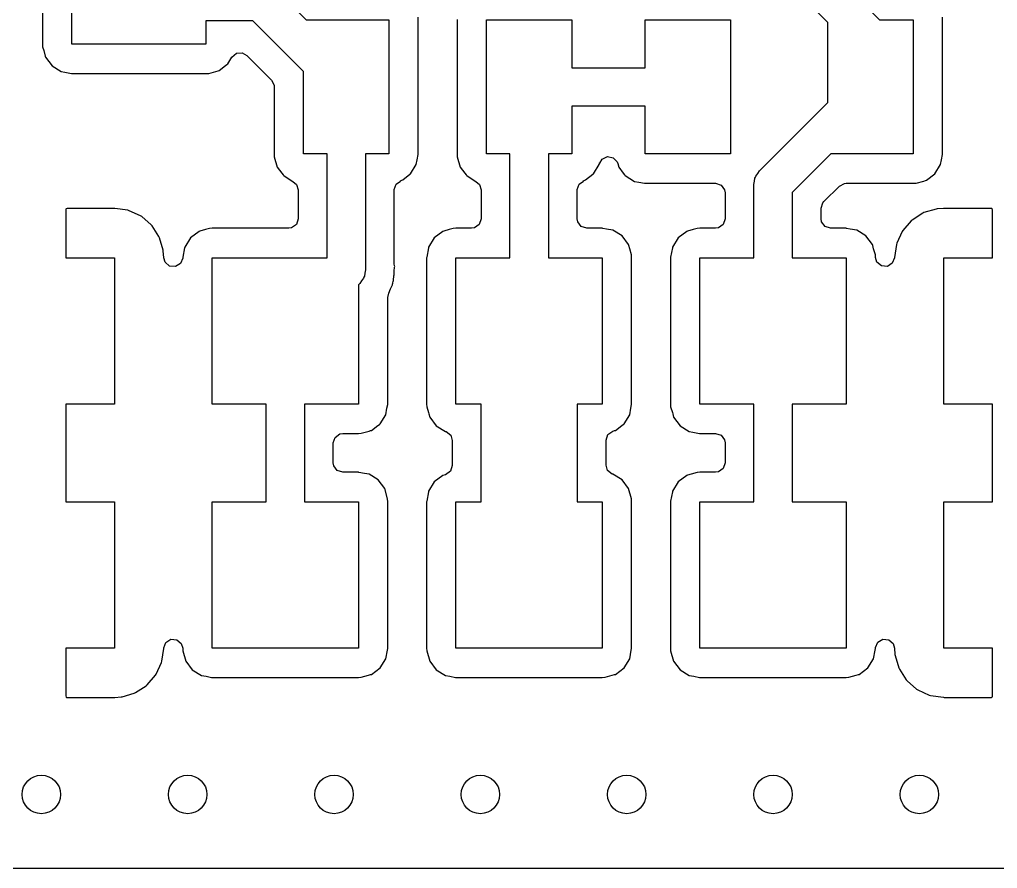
# Model space of a CAD drawing. Extents: x 0.03 to 2.37, y 0.03 to 1.57.
# Drawn here: x 1.5511 to 1.952, y 0.0297 to 0.3776 of the extents above; entities that cross this region are included whole.
import ezdxf

# ---------------------------------------------------------------- set-up
doc = ezdxf.new("R2010")
doc.units = 0
doc.header["$MEASUREMENT"] = 0
doc.layers.add('BLACK', color=7, linetype='CONTINUOUS')

msp = doc.modelspace()

# ---------------------------------------------------------------- linework, layer by layer
at = {"layer": 'BLACK', "linetype": 'CONTINUOUS'}
for p, q in [((1.83557, 0.445568), (1.90364, 0.3775)), ((1.8825, 0.376364), (1.82674, 0.432126)), ((1.56047, 0.4025), (1.56047, 0.3675)), ((1.5725, 0.3675), (1.5725, 0.4025)), ((1.65557, 0.390568), (1.66864, 0.3775)), ((1.64674, 0.377126), (1.6275, 0.377126)), ((1.6275, 0.377126), (1.6275, 0.3675)), ((1.6675, 0.356364), (1.64674, 0.377126)), ((1.66864, 0.3775), (1.7025, 0.3775)), ((1.7025, 0.3775), (1.7025, 0.3225)), ((1.71453, 0.3775), (1.71448, 0.37861)), ((1.71453, 0.3225), (1.71453, 0.3775)), ((1.73051, 0.377677), (1.73047, 0.3775)), ((1.73047, 0.3775), (1.73047, 0.3225)), ((1.7425, 0.3225), (1.7425, 0.3775)), ((1.7425, 0.3775), (1.7775, 0.3775)), ((1.7775, 0.3775), (1.7775, 0.357874)), ((1.8075, 0.357874), (1.8075, 0.3775)), ((1.8075, 0.3775), (1.8425, 0.3775)), ((1.8425, 0.3775), (1.8425, 0.3225)), ((1.90364, 0.3775), (1.9175, 0.3775)), ((1.9175, 0.3775), (1.9175, 0.3225)), ((1.92953, 0.3775), (1.92948, 0.37861)), ((1.92953, 0.3225), (1.92953, 0.3775)), ((1.8825, 0.343636), (1.8825, 0.376364)), ((1.56047, 0.3675), (1.56052, 0.36639)), ((1.56052, 0.36639), (1.56096, 0.364859)), ((1.56096, 0.364859), (1.56162, 0.362553)), ((1.6275, 0.3675), (1.5725, 0.3675)), ((1.56162, 0.362553), (1.56173, 0.362139)), ((1.56173, 0.362139), (1.5644, 0.358612)), ((1.63639, 0.359397), (1.63814, 0.362222)), ((1.63814, 0.362222), (1.63998, 0.363778)), ((1.63998, 0.363778), (1.64238, 0.363956)), ((1.64238, 0.363956), (1.64421, 0.362926)), ((1.64421, 0.362926), (1.65433, 0.352802)), ((1.5644, 0.358612), (1.56816, 0.356285)), ((1.63286, 0.356733), (1.63553, 0.358747)), ((1.63553, 0.358747), (1.6361, 0.359179)), ((1.6361, 0.359179), (1.63639, 0.359397)), ((1.6361, 0.359179), (1.6361, 0.359179)), ((1.7775, 0.357874), (1.8075, 0.357874)), ((1.56816, 0.356285), (1.56966, 0.356004)), ((1.56966, 0.356004), (1.57232, 0.355506)), ((1.57232, 0.355506), (1.57232, 0.355506)), ((1.57232, 0.355506), (1.5725, 0.355472)), ((1.5725, 0.355472), (1.6275, 0.355472)), ((1.6275, 0.355472), (1.62861, 0.355524)), ((1.62861, 0.355524), (1.63154, 0.356358)), ((1.63154, 0.356358), (1.63251, 0.356635)), ((1.63251, 0.356635), (1.63286, 0.356733)), ((1.63251, 0.356635), (1.63251, 0.356635)), ((1.6675, 0.3225), (1.6675, 0.356364)), ((1.65433, 0.352802), (1.65542, 0.350656)), ((1.65542, 0.350656), (1.65547, 0.350046)), ((1.65547, 0.350046), (1.65547, 0.3225)), ((1.8075, 0.342126), (1.7775, 0.342126)), ((1.7775, 0.342126), (1.7775, 0.3225)), ((1.8075, 0.3225), (1.8075, 0.342126)), ((1.85443, 0.315568), (1.8825, 0.343636)), ((1.65547, 0.3225), (1.65552, 0.32139)), ((1.65552, 0.32139), (1.65673, 0.317139)), ((1.67713, 0.3225), (1.6675, 0.3225)), ((1.67713, 0.28), (1.67713, 0.3225)), ((1.7025, 0.3225), (1.69287, 0.3225)), ((1.69287, 0.3225), (1.69287, 0.274986)), ((1.71409, 0.320147), (1.71449, 0.322323)), ((1.71449, 0.322323), (1.71453, 0.3225)), ((1.71449, 0.322323), (1.71449, 0.322323)), ((1.73047, 0.3225), (1.73052, 0.32139)), ((1.73052, 0.32139), (1.73173, 0.317139)), ((1.75213, 0.3225), (1.7425, 0.3225)), ((1.75213, 0.28), (1.75213, 0.3225)), ((1.7775, 0.3225), (1.76787, 0.3225)), ((1.76787, 0.3225), (1.76787, 0.28)), ((1.78989, 0.320375), (1.79206, 0.321408)), ((1.79206, 0.321408), (1.79443, 0.320965)), ((1.79443, 0.320965), (1.79609, 0.319215)), ((1.8425, 0.3225), (1.8075, 0.3225)), ((1.88364, 0.3225), (1.86787, 0.306738)), ((1.9175, 0.3225), (1.88364, 0.3225)), ((1.92909, 0.320147), (1.92949, 0.322323)), ((1.92949, 0.322323), (1.92953, 0.3225)), ((1.92949, 0.322323), (1.92949, 0.322323)), ((1.65673, 0.317139), (1.65861, 0.314652)), ((1.71139, 0.314397), (1.71372, 0.318155)), ((1.71372, 0.318155), (1.71409, 0.320147)), ((1.73173, 0.317139), (1.73361, 0.314652)), ((1.78639, 0.314397), (1.78872, 0.318155)), ((1.78872, 0.318155), (1.78878, 0.31851)), ((1.78878, 0.31851), (1.78891, 0.318847)), ((1.78891, 0.318847), (1.78903, 0.318801)), ((1.78903, 0.318801), (1.78989, 0.320375)), ((1.79609, 0.319215), (1.79631, 0.31861)), ((1.79631, 0.31861), (1.79673, 0.317139)), ((1.79673, 0.317139), (1.79861, 0.314652)), ((1.92639, 0.314397), (1.92872, 0.318155)), ((1.92872, 0.318155), (1.92909, 0.320147)), ((1.65861, 0.314652), (1.65911, 0.31399)), ((1.65911, 0.31399), (1.6594, 0.313612)), ((1.6594, 0.313612), (1.66208, 0.311951)), ((1.70815, 0.311951), (1.7111, 0.314179)), ((1.7111, 0.314179), (1.71139, 0.314397)), ((1.7111, 0.314179), (1.7111, 0.314179)), ((1.73361, 0.314652), (1.73411, 0.31399)), ((1.73411, 0.31399), (1.7344, 0.313612)), ((1.7344, 0.313612), (1.73708, 0.311951)), ((1.78315, 0.311951), (1.7861, 0.314179)), ((1.7861, 0.314179), (1.78639, 0.314397)), ((1.7861, 0.314179), (1.7861, 0.314179)), ((1.79861, 0.314652), (1.79911, 0.31399)), ((1.79911, 0.31399), (1.7994, 0.313612)), ((1.7994, 0.313612), (1.80316, 0.311285)), ((1.85257, 0.312602), (1.85281, 0.312986)), ((1.85281, 0.312986), (1.85291, 0.313427)), ((1.85291, 0.313427), (1.85373, 0.314454)), ((1.85373, 0.314454), (1.85443, 0.315568)), ((1.92286, 0.311733), (1.92639, 0.314397)), ((1.66208, 0.311951), (1.66316, 0.311285)), ((1.66316, 0.311285), (1.66312, 0.311233)), ((1.66312, 0.311233), (1.66467, 0.30997)), ((1.66467, 0.30997), (1.6653, 0.307857)), ((1.7047, 0.307892), (1.70545, 0.310183)), ((1.70545, 0.310183), (1.70722, 0.311419)), ((1.70719, 0.311474), (1.70751, 0.311635)), ((1.70722, 0.311419), (1.70719, 0.311474)), ((1.70751, 0.311635), (1.70786, 0.311733)), ((1.70786, 0.311733), (1.70815, 0.311951)), ((1.70815, 0.311951), (1.70815, 0.311951)), ((1.73708, 0.311951), (1.73816, 0.311285)), ((1.73816, 0.311285), (1.73812, 0.311233)), ((1.73812, 0.311233), (1.73967, 0.30997)), ((1.73967, 0.30997), (1.7403, 0.307857)), ((1.7797, 0.307892), (1.78045, 0.310183)), ((1.78045, 0.310183), (1.78222, 0.311419)), ((1.78219, 0.311474), (1.78251, 0.311635)), ((1.78222, 0.311419), (1.78219, 0.311474)), ((1.78251, 0.311635), (1.78286, 0.311733)), ((1.78286, 0.311733), (1.78315, 0.311951)), ((1.78315, 0.311951), (1.78315, 0.311951)), ((1.80316, 0.311285), (1.80503, 0.310934)), ((1.80503, 0.310934), (1.80732, 0.310506)), ((1.80732, 0.310506), (1.80732, 0.310506)), ((1.80732, 0.310506), (1.8075, 0.310472)), ((1.8075, 0.310472), (1.8364, 0.310472)), ((1.8364, 0.310472), (1.83869, 0.309728)), ((1.83869, 0.309728), (1.8401, 0.307779)), ((1.85213, 0.310014), (1.85242, 0.311296)), ((1.85213, 0.28), (1.85213, 0.310014)), ((1.85242, 0.311296), (1.85257, 0.312602)), ((1.88085, 0.30298), (1.8872, 0.309331)), ((1.8872, 0.309331), (1.88934, 0.310424)), ((1.88934, 0.310424), (1.88995, 0.310472)), ((1.88995, 0.310472), (1.9175, 0.310472)), ((1.9175, 0.310472), (1.91861, 0.310524)), ((1.91861, 0.310524), (1.92176, 0.311419)), ((1.92176, 0.311419), (1.92251, 0.311635)), ((1.92251, 0.311635), (1.92286, 0.311733)), ((1.92251, 0.311635), (1.92251, 0.311635)), ((1.6653, 0.307857), (1.6653, 0.295925)), ((1.7047, 0.277471), (1.7047, 0.307892)), ((1.7403, 0.307857), (1.7403, 0.295925)), ((1.7797, 0.295925), (1.7797, 0.307892)), ((1.8401, 0.307779), (1.8403, 0.306575)), ((1.8403, 0.306575), (1.8403, 0.295925)), ((1.86787, 0.306738), (1.86787, 0.28)), ((1.8797, 0.300224), (1.88045, 0.302515)), ((1.88045, 0.302515), (1.88085, 0.30298)), ((1.57012, 0.300035), (1.57, 0.299872)), ((1.57, 0.299872), (1.57, 0.28)), ((1.57062, 0.300197), (1.57012, 0.300035)), ((1.58986, 0.300197), (1.57062, 0.300197)), ((1.59014, 0.300177), (1.58986, 0.300197)), ((1.59541, 0.299418), (1.59014, 0.300177)), ((1.59594, 0.299263), (1.59541, 0.299418)), ((1.60067, 0.297106), (1.59594, 0.299263)), ((1.60113, 0.296808), (1.60067, 0.297106)), ((1.60505, 0.293409), (1.60113, 0.296808)), ((1.8797, 0.295925), (1.8797, 0.300224)), ((1.92138, 0.298221), (1.91701, 0.295414)), ((1.92188, 0.29845), (1.92138, 0.298221)), ((1.92693, 0.299932), (1.92188, 0.29845)), ((1.92733, 0.300006), (1.92693, 0.299932)), ((1.92993, 0.300192), (1.92733, 0.300006)), ((1.93007, 0.300197), (1.92993, 0.300192)), ((1.94968, 0.300197), (1.93007, 0.300197)), ((1.94984, 0.300079), (1.94968, 0.300197)), ((1.9499, 0.299872), (1.94984, 0.300079)), ((1.95, 0.29958), (1.9499, 0.299872)), ((1.95, 0.28), (1.95, 0.29958)), ((1.60541, 0.292992), (1.60505, 0.293409)), ((1.60822, 0.288625), (1.60541, 0.292992)), ((1.66455, 0.293634), (1.6626, 0.292218)), ((1.6653, 0.295925), (1.66455, 0.293634)), ((1.73955, 0.293634), (1.7376, 0.292218)), ((1.7403, 0.295925), (1.73955, 0.293634)), ((1.7799, 0.294721), (1.7797, 0.295925)), ((1.78131, 0.292772), (1.7799, 0.294721)), ((1.7836, 0.292028), (1.78131, 0.292772)), ((1.83955, 0.293634), (1.8376, 0.292218)), ((1.8403, 0.295925), (1.83955, 0.293634)), ((1.8799, 0.294721), (1.8797, 0.295925)), ((1.88131, 0.292772), (1.8799, 0.294721)), ((1.8836, 0.292028), (1.88131, 0.292772)), ((1.91659, 0.295053), (1.91319, 0.29113)), ((1.91701, 0.295414), (1.91659, 0.295053)), ((1.62464, 0.290767), (1.62111, 0.288103)), ((1.62499, 0.290865), (1.62464, 0.290767)), ((1.62725, 0.291509), (1.62499, 0.290865)), ((1.62499, 0.290865), (1.62499, 0.290865)), ((1.62889, 0.291976), (1.62725, 0.291509)), ((1.63, 0.292028), (1.62889, 0.291976)), ((1.6614, 0.292028), (1.63, 0.292028)), ((1.6626, 0.292218), (1.6614, 0.292028)), ((1.72464, 0.290767), (1.72111, 0.288103)), ((1.72499, 0.290865), (1.72464, 0.290767)), ((1.72725, 0.291509), (1.72499, 0.290865)), ((1.72499, 0.290865), (1.72499, 0.290865)), ((1.72889, 0.291976), (1.72725, 0.291509)), ((1.73, 0.292028), (1.72889, 0.291976)), ((1.7364, 0.292028), (1.73, 0.292028)), ((1.7376, 0.292218), (1.7364, 0.292028)), ((1.79, 0.292028), (1.7836, 0.292028)), ((1.79018, 0.291994), (1.79, 0.292028)), ((1.79168, 0.291714), (1.79018, 0.291994)), ((1.79018, 0.291994), (1.79018, 0.291994)), ((1.79434, 0.291215), (1.79168, 0.291714)), ((1.7981, 0.288888), (1.79434, 0.291215)), ((1.80077, 0.285361), (1.7981, 0.288888)), ((1.82464, 0.290767), (1.82111, 0.288103)), ((1.82499, 0.290865), (1.82464, 0.290767)), ((1.82725, 0.291509), (1.82499, 0.290865)), ((1.82499, 0.290865), (1.82499, 0.290865)), ((1.82889, 0.291976), (1.82725, 0.291509)), ((1.83, 0.292028), (1.82889, 0.291976)), ((1.8364, 0.292028), (1.83, 0.292028)), ((1.8376, 0.292218), (1.8364, 0.292028)), ((1.89, 0.292028), (1.8836, 0.292028)), ((1.89018, 0.291994), (1.89, 0.292028)), ((1.89168, 0.291714), (1.89018, 0.291994)), ((1.89018, 0.291994), (1.89018, 0.291994)), ((1.89434, 0.291215), (1.89168, 0.291714)), ((1.8981, 0.288888), (1.89434, 0.291215)), ((1.90077, 0.285361), (1.8981, 0.288888)), ((1.91289, 0.290666), (1.91074, 0.285944)), ((1.91319, 0.29113), (1.91289, 0.290666)), ((1.60845, 0.288123), (1.60822, 0.288625)), ((1.60993, 0.283075), (1.60845, 0.288123)), ((1.62111, 0.288103), (1.61878, 0.284345)), ((1.72111, 0.288103), (1.71878, 0.284345)), ((1.80087, 0.285014), (1.80077, 0.285361)), ((1.80125, 0.283674), (1.80087, 0.285014)), ((1.80087, 0.285014), (1.80087, 0.285014)), ((1.82111, 0.288103), (1.81878, 0.284345)), ((1.90087, 0.285014), (1.90077, 0.285361)), ((1.90125, 0.283674), (1.90087, 0.285014)), ((1.90087, 0.285014), (1.90087, 0.285014)), ((1.91058, 0.285414), (1.90982, 0.280138)), ((1.91074, 0.285944), (1.91058, 0.285414)), ((1.61001, 0.282666), (1.60993, 0.283075)), ((1.61019, 0.280069), (1.61001, 0.282666)), ((1.61872, 0.28399), (1.61801, 0.280177)), ((1.61878, 0.284345), (1.61872, 0.28399)), ((1.71872, 0.28399), (1.71801, 0.280177)), ((1.71878, 0.284345), (1.71872, 0.28399)), ((1.80198, 0.28111), (1.80125, 0.283674)), ((1.80203, 0.28), (1.80198, 0.28111)), ((1.81872, 0.28399), (1.81801, 0.280177)), ((1.81878, 0.284345), (1.81872, 0.28399)), ((1.90198, 0.28111), (1.90125, 0.283674)), ((1.902, 0.280519), (1.90198, 0.28111)), ((1.57, 0.28), (1.59, 0.28)), ((1.59, 0.28), (1.59, 0.22)), ((1.61019, 0.280014), (1.61019, 0.280069)), ((1.6102, 0.280006), (1.61019, 0.280014)), ((1.6102, 0.28), (1.6102, 0.280006)), ((1.61074, 0.278163), (1.6102, 0.28)), ((1.6102, 0.28), (1.6102, 0.28)), ((1.61255, 0.276573), (1.61074, 0.278163)), ((1.61702, 0.277581), (1.61495, 0.276351)), ((1.61797, 0.279794), (1.61702, 0.277581)), ((1.61801, 0.280177), (1.61797, 0.28)), ((1.61797, 0.28), (1.61797, 0.27982)), ((1.61797, 0.27982), (1.61797, 0.279794)), ((1.61801, 0.280177), (1.61801, 0.280177)), ((1.63, 0.22), (1.63, 0.28)), ((1.63, 0.28), (1.67713, 0.28)), ((1.70479, 0.276658), (1.7047, 0.277471)), ((1.7048, 0.276625), (1.70479, 0.276658)), ((1.71801, 0.280177), (1.71797, 0.28)), ((1.71797, 0.28), (1.71797, 0.22)), ((1.71801, 0.280177), (1.71801, 0.280177)), ((1.73, 0.22), (1.73, 0.28)), ((1.73, 0.28), (1.75213, 0.28)), ((1.76787, 0.28), (1.79, 0.28)), ((1.79, 0.28), (1.79, 0.22)), ((1.80203, 0.22), (1.80203, 0.28)), ((1.81801, 0.280177), (1.81797, 0.28)), ((1.81797, 0.28), (1.81797, 0.22)), ((1.81801, 0.280177), (1.81801, 0.280177)), ((1.83, 0.22), (1.83, 0.28)), ((1.83, 0.28), (1.85213, 0.28)), ((1.86787, 0.28), (1.89, 0.28)), ((1.89, 0.28), (1.89, 0.22)), ((1.90203, 0.280022), (1.902, 0.280519)), ((1.90261, 0.278142), (1.90203, 0.280022)), ((1.90445, 0.276591), (1.90261, 0.278142)), ((1.9089, 0.277692), (1.90686, 0.276419)), ((1.90981, 0.279924), (1.9089, 0.277692)), ((1.90982, 0.280138), (1.90981, 0.279924)), ((1.93, 0.22), (1.93, 0.28)), ((1.93, 0.28), (1.95, 0.28)), ((1.61495, 0.276351), (1.61255, 0.276573)), ((1.69258, 0.273704), (1.69243, 0.272398)), ((1.69287, 0.274986), (1.69258, 0.273704)), ((1.70458, 0.272595), (1.70461, 0.272906)), ((1.70461, 0.272906), (1.7047, 0.273502)), ((1.7047, 0.27418), (1.70472, 0.274469)), ((1.7047, 0.273502), (1.7047, 0.27418)), ((1.70472, 0.274469), (1.70483, 0.276077)), ((1.70486, 0.276354), (1.7048, 0.276625)), ((1.70483, 0.276077), (1.70486, 0.276354)), ((1.90686, 0.276419), (1.90445, 0.276591)), ((1.69057, 0.269432), (1.69, 0.268864)), ((1.69, 0.268864), (1.69, 0.22)), ((1.69127, 0.270546), (1.69057, 0.269432)), ((1.69209, 0.271573), (1.69127, 0.270546)), ((1.69219, 0.272014), (1.69209, 0.271573)), ((1.69243, 0.272398), (1.69219, 0.272014)), ((1.70324, 0.267486), (1.70391, 0.26893)), ((1.70391, 0.26893), (1.70403, 0.269181)), ((1.70391, 0.26893), (1.70391, 0.26893)), ((1.70403, 0.269181), (1.70409, 0.26958)), ((1.70409, 0.26958), (1.7043, 0.270348)), ((1.7043, 0.270348), (1.70434, 0.270467)), ((1.70434, 0.270467), (1.70444, 0.270726)), ((1.70434, 0.270467), (1.70434, 0.270467)), ((1.70444, 0.270726), (1.70458, 0.272595)), ((1.70203, 0.263744), (1.70246, 0.265441)), ((1.70246, 0.265443), (1.70311, 0.267197)), ((1.70246, 0.265441), (1.70246, 0.265443)), ((1.70311, 0.267197), (1.70324, 0.267486)), ((1.70203, 0.22), (1.70203, 0.263744)), ((1.59, 0.22), (1.57, 0.22)), ((1.57, 0.22), (1.57, 0.18)), ((1.65213, 0.22), (1.63, 0.22)), ((1.65213, 0.18), (1.65213, 0.22)), ((1.69, 0.22), (1.66787, 0.22)), ((1.66787, 0.22), (1.66787, 0.18)), ((1.70122, 0.215655), (1.70171, 0.218321)), ((1.70171, 0.218321), (1.70199, 0.219823)), ((1.70199, 0.219823), (1.70203, 0.22)), ((1.70199, 0.219823), (1.70199, 0.219823)), ((1.71797, 0.22), (1.71802, 0.21889)), ((1.71802, 0.21889), (1.71871, 0.216491)), ((1.74031, 0.22), (1.73, 0.22)), ((1.74031, 0.18), (1.74031, 0.22)), ((1.79, 0.22), (1.77969, 0.22)), ((1.77969, 0.22), (1.77969, 0.18)), ((1.80122, 0.215655), (1.80171, 0.218321)), ((1.80171, 0.218321), (1.80199, 0.219823)), ((1.80199, 0.219823), (1.80203, 0.22)), ((1.80199, 0.219823), (1.80199, 0.219823)), ((1.81797, 0.22), (1.81802, 0.21889)), ((1.81802, 0.21889), (1.81871, 0.216491)), ((1.85213, 0.22), (1.83, 0.22)), ((1.85213, 0.18), (1.85213, 0.22)), ((1.89, 0.22), (1.86787, 0.22)), ((1.86787, 0.22), (1.86787, 0.18)), ((1.95, 0.22), (1.93, 0.22)), ((1.95, 0.18), (1.95, 0.22)), ((1.69889, 0.211897), (1.70122, 0.215655)), ((1.71871, 0.216491), (1.71886, 0.215944)), ((1.71886, 0.215944), (1.71923, 0.214639)), ((1.71923, 0.214639), (1.7219, 0.211112)), ((1.79889, 0.211897), (1.80122, 0.215655)), ((1.81871, 0.216491), (1.81886, 0.215944)), ((1.81886, 0.215944), (1.81923, 0.214639)), ((1.81923, 0.214639), (1.8219, 0.211112)), ((1.69111, 0.208024), (1.69435, 0.208945)), ((1.69435, 0.208945), (1.69501, 0.209135)), ((1.69501, 0.209135), (1.69536, 0.209233)), ((1.69501, 0.209135), (1.69501, 0.209135)), ((1.69536, 0.209233), (1.69797, 0.211207)), ((1.69797, 0.211207), (1.6986, 0.211679)), ((1.6986, 0.211679), (1.69889, 0.211897)), ((1.6986, 0.211679), (1.6986, 0.211679)), ((1.7219, 0.211112), (1.72566, 0.208785)), ((1.72566, 0.208785), (1.726, 0.20872)), ((1.726, 0.20872), (1.72786, 0.207203)), ((1.79226, 0.207487), (1.79435, 0.208945)), ((1.79435, 0.208945), (1.79501, 0.209135)), ((1.79501, 0.209135), (1.79536, 0.209233)), ((1.79501, 0.209135), (1.79501, 0.209135)), ((1.79536, 0.209233), (1.79797, 0.211207)), ((1.79797, 0.211207), (1.7986, 0.211679)), ((1.7986, 0.211679), (1.79889, 0.211897)), ((1.7986, 0.211679), (1.7986, 0.211679)), ((1.8219, 0.211112), (1.82566, 0.208785)), ((1.82566, 0.208785), (1.82717, 0.208502)), ((1.82717, 0.208502), (1.82982, 0.208006)), ((1.6797, 0.204075), (1.68045, 0.206366)), ((1.68045, 0.206366), (1.6824, 0.207782)), ((1.6824, 0.207782), (1.6836, 0.207972)), ((1.6836, 0.207972), (1.69, 0.207972)), ((1.69, 0.207972), (1.69111, 0.208024)), ((1.72786, 0.207203), (1.72848, 0.20509)), ((1.72848, 0.20509), (1.72848, 0.194804)), ((1.79152, 0.205196), (1.79226, 0.207487)), ((1.79152, 0.19491), (1.79152, 0.205196)), ((1.82982, 0.208006), (1.82982, 0.208006)), ((1.82982, 0.208006), (1.83, 0.207972)), ((1.83, 0.207972), (1.8364, 0.207972)), ((1.8364, 0.207972), (1.83869, 0.207228)), ((1.83869, 0.207228), (1.8401, 0.205279)), ((1.8401, 0.205279), (1.8403, 0.204075)), ((1.6797, 0.195925), (1.6797, 0.204075)), ((1.8403, 0.204075), (1.8403, 0.195925)), ((1.6799, 0.194721), (1.6797, 0.195925)), ((1.68131, 0.192772), (1.6799, 0.194721)), ((1.6836, 0.192028), (1.68131, 0.192772)), ((1.72774, 0.192513), (1.72565, 0.191055)), ((1.72848, 0.194804), (1.72774, 0.192513)), ((1.79214, 0.192797), (1.79152, 0.19491)), ((1.794, 0.19128), (1.79214, 0.192797)), ((1.83955, 0.193634), (1.8376, 0.192218)), ((1.8403, 0.195925), (1.83955, 0.193634)), ((1.69, 0.192028), (1.6836, 0.192028)), ((1.69018, 0.191994), (1.69, 0.192028)), ((1.69247, 0.191566), (1.69018, 0.191994)), ((1.69018, 0.191994), (1.69018, 0.191994)), ((1.69434, 0.191215), (1.69247, 0.191566)), ((1.6981, 0.188888), (1.69434, 0.191215)), ((1.70077, 0.185361), (1.6981, 0.188888)), ((1.72464, 0.190767), (1.72111, 0.188103)), ((1.72565, 0.191055), (1.72464, 0.190767)), ((1.79434, 0.191215), (1.794, 0.19128)), ((1.7981, 0.188888), (1.79434, 0.191215)), ((1.80077, 0.185361), (1.7981, 0.188888)), ((1.82464, 0.190767), (1.82111, 0.188103)), ((1.82499, 0.190865), (1.82464, 0.190767)), ((1.82649, 0.191294), (1.82499, 0.190865)), ((1.82499, 0.190865), (1.82499, 0.190865)), ((1.82889, 0.191976), (1.82649, 0.191294)), ((1.83, 0.192028), (1.82889, 0.191976)), ((1.8364, 0.192028), (1.83, 0.192028)), ((1.8376, 0.192218), (1.8364, 0.192028)), ((1.70198, 0.18111), (1.70077, 0.185361)), ((1.72111, 0.188103), (1.71878, 0.184345)), ((1.80198, 0.18111), (1.80077, 0.185361)), ((1.82111, 0.188103), (1.81878, 0.184345)), ((1.70203, 0.18), (1.70198, 0.18111)), ((1.71872, 0.18399), (1.71801, 0.180177)), ((1.71878, 0.184345), (1.71872, 0.18399)), ((1.80203, 0.18), (1.80198, 0.18111)), ((1.81872, 0.18399), (1.81801, 0.180177)), ((1.81878, 0.184345), (1.81872, 0.18399)), ((1.57, 0.18), (1.59, 0.18)), ((1.59, 0.18), (1.59, 0.12)), ((1.63, 0.12), (1.63, 0.18)), ((1.63, 0.18), (1.65213, 0.18)), ((1.66787, 0.18), (1.69, 0.18)), ((1.69, 0.18), (1.69, 0.12)), ((1.70203, 0.12), (1.70203, 0.18)), ((1.71801, 0.180177), (1.71797, 0.18)), ((1.71797, 0.18), (1.71797, 0.12)), ((1.71801, 0.180177), (1.71801, 0.180177)), ((1.73, 0.12), (1.73, 0.18)), ((1.73, 0.18), (1.74031, 0.18)), ((1.77969, 0.18), (1.79, 0.18)), ((1.79, 0.18), (1.79, 0.12)), ((1.80203, 0.12), (1.80203, 0.18)), ((1.81801, 0.180177), (1.81797, 0.18)), ((1.81797, 0.18), (1.81797, 0.12)), ((1.81801, 0.180177), (1.81801, 0.180177)), ((1.83, 0.12), (1.83, 0.18)), ((1.83, 0.18), (1.85213, 0.18)), ((1.86787, 0.18), (1.89, 0.18)), ((1.89, 0.18), (1.89, 0.12)), ((1.93, 0.12), (1.93, 0.18)), ((1.93, 0.18), (1.95, 0.18)), ((1.61019, 0.120076), (1.6111, 0.122308)), ((1.6111, 0.122308), (1.61314, 0.123581)), ((1.61314, 0.123581), (1.61555, 0.123409)), ((1.61555, 0.123409), (1.61739, 0.121858)), ((1.61739, 0.121858), (1.61797, 0.119978)), ((1.90203, 0.120206), (1.90298, 0.122419)), ((1.90298, 0.122419), (1.90505, 0.123649)), ((1.90505, 0.123649), (1.90745, 0.123427)), ((1.90745, 0.123427), (1.90926, 0.121837)), ((1.90926, 0.121837), (1.9098, 0.12)), ((1.59, 0.12), (1.57, 0.12)), ((1.57, 0.12), (1.57, 0.10042)), ((1.60942, 0.114586), (1.61018, 0.119862)), ((1.61018, 0.119862), (1.61019, 0.120076)), ((1.61797, 0.119978), (1.61798, 0.119931)), ((1.61798, 0.119931), (1.61802, 0.11889)), ((1.61802, 0.11889), (1.61923, 0.114639)), ((1.69, 0.12), (1.63, 0.12)), ((1.70122, 0.115655), (1.70186, 0.119115)), ((1.70186, 0.119115), (1.70199, 0.119823)), ((1.70199, 0.119823), (1.70203, 0.12)), ((1.70199, 0.119823), (1.70199, 0.119823)), ((1.71797, 0.12), (1.71802, 0.11889)), ((1.71802, 0.11889), (1.71923, 0.114639)), ((1.79, 0.12), (1.73, 0.12)), ((1.80122, 0.115655), (1.80186, 0.119115)), ((1.80186, 0.119115), (1.80199, 0.119823)), ((1.80199, 0.119823), (1.80203, 0.12)), ((1.80199, 0.119823), (1.80199, 0.119823)), ((1.81797, 0.12), (1.81802, 0.11889)), ((1.81802, 0.11889), (1.81923, 0.114639)), ((1.89, 0.12), (1.83, 0.12)), ((1.90122, 0.115655), (1.90186, 0.119115)), ((1.90186, 0.119115), (1.90199, 0.119823)), ((1.90199, 0.119823), (1.90203, 0.12)), ((1.90199, 0.119823), (1.90199, 0.119823)), ((1.90203, 0.12018), (1.90203, 0.120206)), ((1.90203, 0.12), (1.90203, 0.12018)), ((1.9098, 0.12), (1.9098, 0.12)), ((1.9098, 0.12), (1.9098, 0.119994)), ((1.9098, 0.119994), (1.90981, 0.119986)), ((1.90981, 0.119986), (1.90981, 0.119931)), ((1.90981, 0.119931), (1.90999, 0.117334)), ((1.90999, 0.117334), (1.91007, 0.116925)), ((1.91007, 0.116925), (1.91155, 0.111877)), ((1.95, 0.12), (1.93, 0.12)), ((1.95, 0.100128), (1.95, 0.12)), ((1.60711, 0.109334), (1.60926, 0.114056)), ((1.60926, 0.114056), (1.60942, 0.114586)), ((1.61923, 0.114639), (1.6219, 0.111112)), ((1.69889, 0.111897), (1.70122, 0.115655)), ((1.71923, 0.114639), (1.7219, 0.111112)), ((1.79889, 0.111897), (1.80122, 0.115655)), ((1.81923, 0.114639), (1.8219, 0.111112)), ((1.89889, 0.111897), (1.90122, 0.115655)), ((1.60341, 0.104947), (1.60681, 0.10887)), ((1.60681, 0.10887), (1.60711, 0.109334)), ((1.6219, 0.111112), (1.62566, 0.108785)), ((1.62566, 0.108785), (1.62753, 0.108434)), ((1.62753, 0.108434), (1.62982, 0.108006)), ((1.69111, 0.108024), (1.69408, 0.10887)), ((1.69408, 0.10887), (1.69501, 0.109135)), ((1.69501, 0.109135), (1.69536, 0.109233)), ((1.69501, 0.109135), (1.69501, 0.109135)), ((1.69536, 0.109233), (1.69889, 0.111897)), ((1.7219, 0.111112), (1.72566, 0.108785)), ((1.72566, 0.108785), (1.72753, 0.108434)), ((1.72753, 0.108434), (1.72982, 0.108006)), ((1.79111, 0.108024), (1.79408, 0.10887)), ((1.79408, 0.10887), (1.79501, 0.109135)), ((1.79501, 0.109135), (1.79536, 0.109233)), ((1.79501, 0.109135), (1.79501, 0.109135)), ((1.79536, 0.109233), (1.79889, 0.111897)), ((1.8219, 0.111112), (1.82566, 0.108785)), ((1.82566, 0.108785), (1.82753, 0.108434)), ((1.82753, 0.108434), (1.82982, 0.108006)), ((1.89111, 0.108024), (1.89408, 0.10887)), ((1.89408, 0.10887), (1.89501, 0.109135)), ((1.89501, 0.109135), (1.89536, 0.109233)), ((1.89501, 0.109135), (1.89501, 0.109135)), ((1.89536, 0.109233), (1.89889, 0.111897)), ((1.91155, 0.111877), (1.91178, 0.111375)), ((1.91178, 0.111375), (1.91459, 0.107008)), ((1.59862, 0.101779), (1.60299, 0.104586)), ((1.60299, 0.104586), (1.60341, 0.104947)), ((1.62982, 0.108006), (1.62982, 0.108006)), ((1.62982, 0.108006), (1.63, 0.107972)), ((1.63, 0.107972), (1.69, 0.107972)), ((1.69, 0.107972), (1.69111, 0.108024)), ((1.72982, 0.108006), (1.72982, 0.108006)), ((1.72982, 0.108006), (1.73, 0.107972)), ((1.73, 0.107972), (1.79, 0.107972)), ((1.79, 0.107972), (1.79111, 0.108024)), ((1.82982, 0.108006), (1.82982, 0.108006)), ((1.82982, 0.108006), (1.83, 0.107972)), ((1.83, 0.107972), (1.89, 0.107972)), ((1.89, 0.107972), (1.89111, 0.108024)), ((1.91459, 0.107008), (1.91495, 0.106591)), ((1.91495, 0.106591), (1.91887, 0.103192)), ((1.57, 0.10042), (1.57016, 0.099921)), ((1.59307, 0.100068), (1.59812, 0.10155)), ((1.59812, 0.10155), (1.59862, 0.101779)), ((1.91887, 0.103192), (1.91933, 0.102894)), ((1.91933, 0.102894), (1.92406, 0.100737)), ((1.92406, 0.100737), (1.92459, 0.100582)), ((1.92459, 0.100582), (1.92986, 0.099823)), ((1.57016, 0.099921), (1.57032, 0.099803)), ((1.57032, 0.099803), (1.58993, 0.099803)), ((1.58993, 0.099803), (1.59007, 0.099808)), ((1.59007, 0.099808), (1.59267, 0.099994)), ((1.59267, 0.099994), (1.59307, 0.100068)), ((1.92986, 0.099823), (1.93014, 0.099803)), ((1.93014, 0.099803), (1.94938, 0.099803)), ((1.94938, 0.099803), (1.94988, 0.099965)), ((1.94988, 0.099965), (1.95, 0.100128)), ((2.36642, 0.029685), (0.033583, 0.029685))]:
    msp.add_line(p, q, dxfattribs=at)
at = {"layer": 'BLACK'}
for centre in [(1.56, 0.06), (1.62, 0.06), (1.68, 0.06), (1.74, 0.06), (1.8, 0.06), (1.86, 0.06), (1.92, 0.06)]:
    msp.add_circle(centre, 0.007874, dxfattribs=at)

doc.saveas('drawing.dxf')
